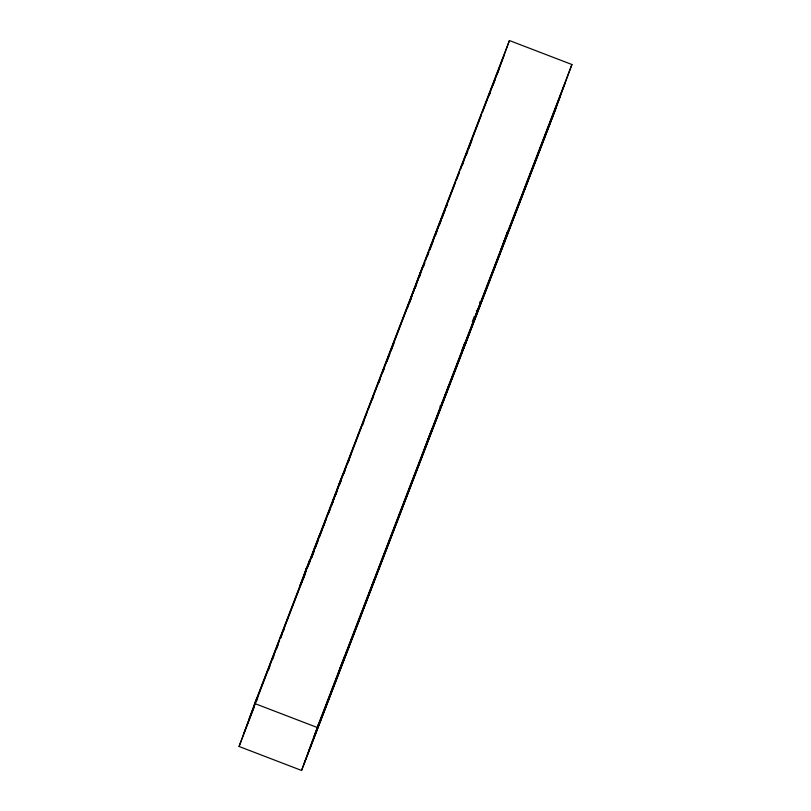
<?xml version="1.0" encoding="UTF-8"?>
<svg xmlns="http://www.w3.org/2000/svg" width="811" height="811" viewBox="0 0 811 811"><rect width="100%" height="100%" fill="white"/><g stroke="black" fill="none" stroke-linecap="round" stroke-linejoin="round"><path stroke-width="1.22" d="M556.285 107.488L301.56 770.45L239.073 746.485L256.266 699.538M305.088 572.008L302.787 579.733L300.09 585.4L306.436 568.085L306.234 568.623M310.441 559.255L315.276 546.006M314.556 548.54L319.321 535.463M311.546 557.887L312.833 554.349M313.107 553.568L314.394 550.04M319.676 536.588L323.224 526.856M323.711 525.984L326.468 518.422M329.236 511.325L330.533 507.767M331.74 504.452L336.068 492.561L249.271 718.465M341.167 478.551L336.413 491.628L503.996 55.493M328.526 513.556L330.695 507.605M331.557 505.233L332.855 501.664L307.247 568.278M337.954 487.654L333.199 500.732L363.054 423.018M338.299 486.722L343.053 473.644M348.862 460.242L351.599 452.7M372.269 399.793L373.536 396.336M407.193 308.636L409.352 302.696M410.995 298.195L415.313 286.303M415.658 285.371L420.412 272.293M409.504 302.544L411.674 296.593M412.88 293.288L417.209 281.397M417.543 280.464L422.308 267.387M427.488 255.941L428.735 252.515M432.314 242.763L435.811 233.122M429.952 249.798L432.861 241.8M435.497 234.46L439.207 224.292L439.004 224.829M437.758 228.661L438.518 226.553M438.913 225.813L440.829 220.541M493.118 85.114L495.278 79.174M497.163 74.267L509.44 40.55L571.927 64.515L554.734 111.462L303.79 764.601M301.56 770.45L318.743 723.503M337.822 674.539L342.303 662.232M340.245 668.234L344.726 655.927M367.454 598.153L374.358 579.53L371.935 585.846M425.025 447.591L429.495 435.284M427.387 441.437L431.868 429.131M443.952 399.063L448.432 386.756L441.589 405.216L439.876 406.199M464.521 343.276L461.692 351.031L463.122 349.916L467.521 337.822M472.296 321.906L474.313 316.361M473.32 321.896L477.72 309.802L476.331 310.816M465.524 343.661L469.924 331.577M475.722 315.641L480.122 303.547L479.808 301.783M500.772 250.102L507.676 231.49L503.195 243.797M309.478 560.178L305.97 569.809M302.726 578.253L302.939 577.716M254.37 704.455L509.44 40.55M303.486 577.777L304.358 575.516M244.172 732.475L279.552 640.366M280.454 637.993L302.25 581.274M303.162 578.912L306.335 570.64M363.957 420.666L367.13 412.424M368.032 410.062L410.102 300.557M410.559 299.381L412.444 294.474M412.9 293.288L424.7 262.561M425.613 260.199L428.786 251.927M429.698 249.565L455.579 182.201M456.492 179.839L459.33 172.5M460.577 169.205L481.46 114.848M482.373 112.486L499.241 68.57M239.073 746.485L254.431 706.472M256.327 701.576L257.695 698.038M268.461 669.947L269.82 666.409M272.537 659.333L273.895 655.805M276.612 648.729L277.97 645.201M280.687 638.125L282.046 634.597M283.12 631.85L284.479 628.312M311.475 558.009L312.833 554.471M313.087 553.862L314.445 550.314M315.55 547.395L316.908 543.867M317.172 543.218L318.53 539.68M331.719 505.324L333.078 501.786M335.784 494.771L337.143 491.192M339.88 484.137L341.238 480.588M343.935 473.533L345.283 469.995M348 462.929L349.359 459.401M362.578 425.045L363.936 421.497M378.767 382.863L380.126 379.335M382.833 372.269L384.191 368.731M386.908 361.676L388.266 358.138M388.459 357.692L389.817 354.143M390.983 351.072L392.342 347.544M392.544 347.047L393.903 343.509M409.616 302.574L410.974 299.026M415.252 287.966L416.611 284.418M419.338 277.332L420.696 273.783M423.423 266.687L424.782 263.149M435.497 235.21L436.855 231.672M439.582 224.576L440.941 221.038M442.036 218.24L443.404 214.692M443.668 213.942L445.026 210.394M446.121 207.606L447.49 204.058M462.28 165.495L463.649 161.947M466.376 154.86L467.734 151.312M468.829 148.514L470.187 144.966M470.461 144.216L471.82 140.678M489.074 95.769L490.432 92.221M571.927 64.515L317.202 727.477L254.715 703.512M313.644 737.513L564.943 83.442M308.545 751.523L559.833 97.452M308.849 564.152L310.238 560.725M303.953 576.631L305.352 573.205M303.263 578.567L305.189 573.894M300.719 585.106L303.121 579.277M302.777 578.02L303.608 578.101"/></g></svg>
